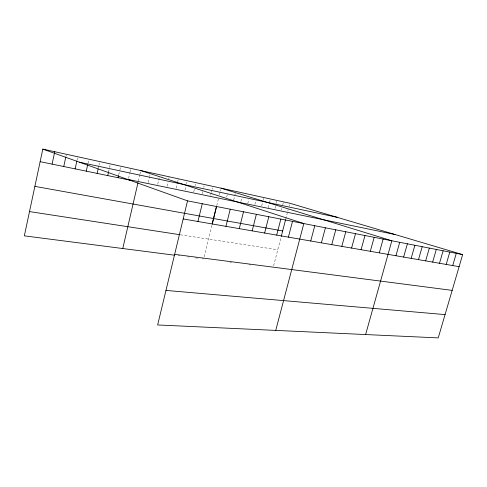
<?xml version="1.0" encoding="UTF-8"?>
<svg xmlns="http://www.w3.org/2000/svg" width="487" height="487" viewBox="0 0 487 487"><rect width="100%" height="100%" fill="white"/><g stroke="black" fill="none" stroke-linecap="round" stroke-linejoin="round"><path stroke-width="0.37" stroke-dasharray="2.44 1.83" d="M65.94 156.437L66.25 154.994M77.007 160.326L77.634 157.478M87.97 163.425L88.75 159.906M98.277 168.228L98.77 166.012M98.934 165.276L99.598 162.323M108.558 171.935L109.38 168.289M109.545 167.558L110.202 164.636M118.767 174.833L119.753 170.511M119.918 169.786L120.411 167.625M128.586 178.382L129.895 172.678M130.059 171.966L130.711 169.117M138.345 181.146L139.812 174.803M139.976 174.102L140.463 171.984M148.212 182.455L149.509 176.884M149.673 176.184L149.996 174.79M157.727 184.336L159.279 177.718M167.023 186.265L168.052 181.907M168.739 178.997L169.086 177.542M176.117 188.152L177.487 182.406M177.658 181.688L178.175 179.526M185.023 190.003L185.876 186.448M186.558 183.605L186.898 182.181M193.747 191.817L194.429 188.999M195.275 185.486L195.616 184.074M202.288 193.589L202.799 191.501M203.816 187.325L204.15 185.931M210.682 195.232L211.224 193.016M211.407 192.28L211.948 190.064M212.131 189.327L212.49 187.848M204.138 256.819L211.875 225.402M216.752 205.593L218.346 199.116M219.424 194.745L220.142 191.823M220.325 191.093L220.684 189.632M226.705 197.04L227.599 193.418M233.669 200.005L235.276 193.558M240.858 201.502L241.747 197.953M247.743 203.669L248.808 199.451M254.859 204.412L255.742 200.924M261.671 205.824L262.901 200.991M263.077 200.297L263.607 198.227M268.209 207.846L269.524 202.689M269.713 201.953L270.09 200.48M274.972 208.479L276.099 204.096M276.287 203.365L276.853 201.174M281.443 209.824L281.815 208.375M282.752 204.753L283.312 202.58M273.627 265.792L281.029 237.236M285.772 218.949L287.239 213.288M287.799 211.145L288.17 209.708M289.101 206.123L289.473 204.686M178.321 255.681L179.752 255.864M187.623 256.88L189.029 257.057M195.354 257.873L197.606 258.165M202.111 258.743L203.615 258.938M230.034 262.341L231.459 262.523M249.003 264.782L250.501 264.977M180.342 234.777L277.785 249.758"/><path stroke-width="0.73" d="M42.813 149.101L187.532 200.857L157.648 324.957L438.233 337.899L462.65 254.604L289.844 203.249L42.813 149.101L24.35 235.854L174.663 255.212M52.085 164.125L54.751 151.719M63.748 166.53L65.782 157.155M75.132 168.873L76.855 161.039M86.254 171.162L87.654 164.831M97.12 173.396L98.112 168.965M107.737 175.582L108.558 171.935M118.116 177.718L118.603 175.557M122.773 248.528L138.01 182.595M197.941 221.494L202.263 203.73M212.192 223.959L216.49 206.512M212.216 224.026L216.575 206.318M225.962 226.339L230.229 209.197M239.281 228.64L243.518 211.79M252.163 230.868L256.369 214.304M264.63 233.03L268.8 216.733M276.701 235.118L280.841 219.083M281.212 236.536L285.589 219.661M288.395 237.139L292.51 221.366M275.739 330.405L303.815 223.576L140.786 170.578M310.73 241.004L314.779 225.718M321.402 242.849L325.419 227.794M331.757 244.638L335.744 229.809M341.813 246.379L345.77 231.769M351.584 248.072L355.51 233.675M361.08 249.709L364.976 235.525M370.315 251.31L374.18 237.321M379.3 252.863L383.129 239.068M365.621 334.551L391.84 240.773L221.043 188.171M395.937 255.742L399.711 242.307M403.638 257.075L407.388 243.81M411.156 258.372L414.875 245.271M418.497 259.644L422.192 246.702M425.662 260.88L429.333 248.096M432.663 262.091L436.303 249.46M439.505 263.278L443.121 250.793M446.189 264.435L449.775 252.089M452.727 265.561L456.289 253.362M165.964 290.422L445.063 314.602M174.644 254.378L452.161 290.38M29.512 211.589L179.612 234.667M183.179 218.937L459.113 266.669M34.881 186.369L282.661 230.954M187.532 200.857L462.65 254.604M127.144 179.259L395.024 234.509M40.135 161.666L132.513 180.683M79.43 162.195L337.187 217.318"/></g></svg>
